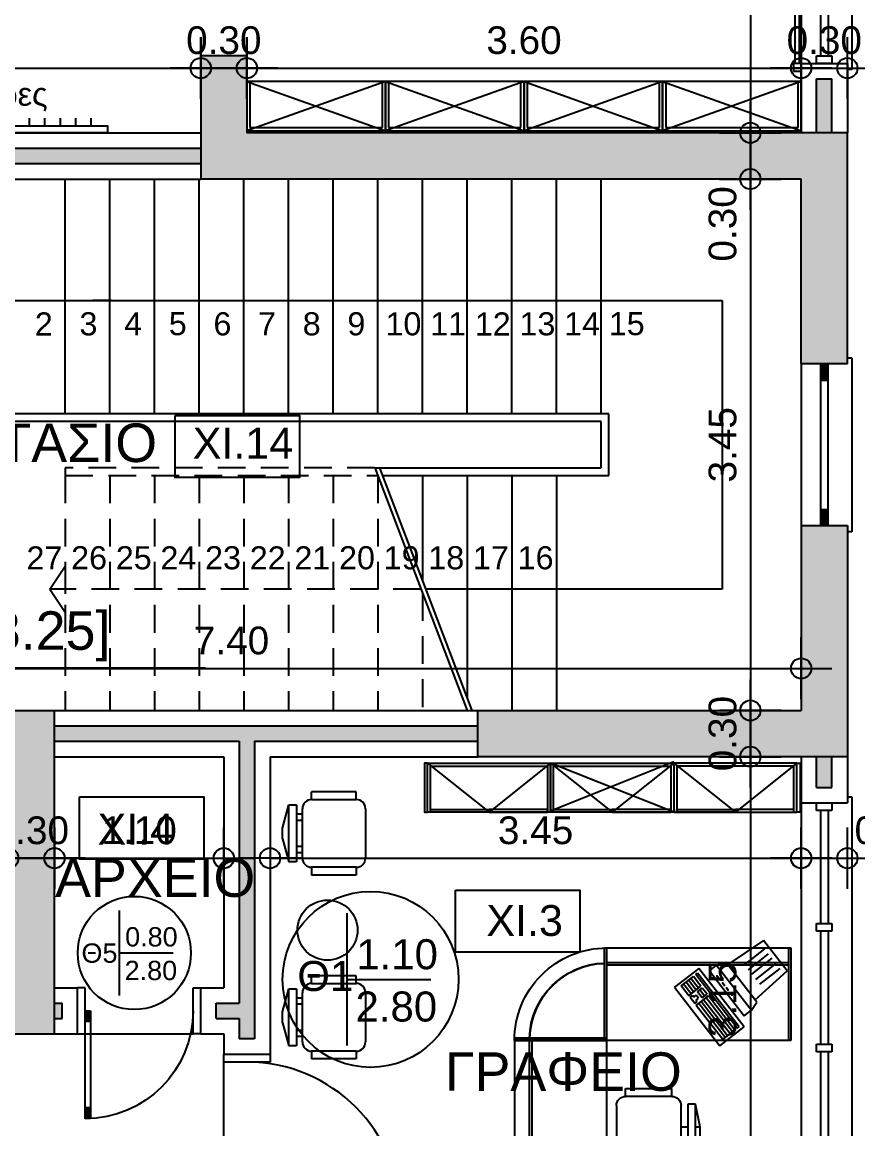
# Model space of a CAD drawing. Header units: metres. Extents: x -11 to 85, y -301 to 135.
# Drawn here: x 42.41 to 47.84, y -196.16 to -188.98 of the extents above; entities that cross this region are included whole.
import ezdxf
from ezdxf.enums import TextEntityAlignment as Align

# ---------------------------------------------------------------- set-up
doc = ezdxf.new("R2010")
doc.units = ezdxf.units.M
doc.header["$LTSCALE"] = 0.036
doc.header["$PDMODE"] = 2
doc.linetypes.add('HIDDEN', pattern=[0.375, 0.25, -0.125])
for name, color, linetype in [('arxitek isogeio', 252, 'Continuous'), ('DIMBLK', 252, 'Continuous'), ('electext', 20, 'Continuous'), ('Epipla', 252, 'Continuous'), ('Parathira', 252, 'Continuous')]:
    doc.layers.add(name, color=color, linetype=linetype)
doc.styles.add('COMU-N', font='arial.ttf')
doc.styles.get("Standard").update_dxf_attribs({"font": 'arial.ttf'})
doc.dimstyles.new('CADWDOT', dxfattribs={"dimscale": 0.1, "dimtxt": 1.8, "dimasz": 0.08, "dimexe": 2, "dimexo": 0, "dimgap": 0.09, "dimtad": 0, "dimrnd": 0.001, "dimzin": 0, "dimdsep": 46, "dimtxsty": 'Standard', "dimblk1": 'ARTDIM', "dimblk2": 'ARTDIM', "dimsah": 1, "dimcen": 0.09, "dimdle": 0.05, "dimse1": 1, "dimse2": 1, "dimadec": 0, "dimazin": 0, "dimtfac": 1, "dimtmove": 0, "dimatfit": 3, "dimldrblk": 'ARTDIM', "dimfxl": 2, "dimtvp": 0.9999, "dimtolj": 1, "dimtzin": 0, "dimarcsym": 0})

# ---------------------------------------------------------------- blocks, each defined once
blk = doc.blocks.new('A$C52D13D70')
at = {"layer": 'Parathira'}
for p, q in [((-0.33, 0.04), (-0.33, -2.44)), ((-0.3, 0.04), (-0.33, 0.04)), ((-0.1, 0), (-0.2, 0)), ((-0.2, 0), (-0.2, -0.05)), ((-0.1, -0.05), (-0.1, 0)), ((0, 0), (0, -2.4)), ((-0.2, -0.05), (-0.1, -0.05)), ((-0.175, -0.05), (-0.175, -0.7833)), ((-0.125, -0.05), (-0.125, -0.7833)), ((-0.1, -0.7833), (-0.2, -0.7833)), ((-0.2, -0.7833), (-0.2, -0.8333)), ((-0.1, -0.8333), (-0.1, -0.7833)), ((-0.2, -0.8333), (-0.1, -0.8333)), ((-0.175, -0.8333), (-0.175, -1.5667)), ((-0.125, -0.8333), (-0.125, -1.5667)), ((-0.1, -1.5667), (-0.2, -1.5667)), ((-0.2, -1.5667), (-0.2, -1.6167)), ((-0.1, -1.6167), (-0.1, -1.5667)), ((-0.2, -1.6167), (-0.1, -1.6167)), ((-0.175, -1.6167), (-0.175, -2.35)), ((-0.125, -1.6167), (-0.125, -2.35)), ((-0.1, -2.35), (-0.2, -2.35)), ((-0.2, -2.35), (-0.2, -2.4)), ((-0.1, -2.4), (-0.1, -2.35)), ((-0.33, -2.44), (-0.3, -2.44)), ((-0.2, -2.4), (-0.1, -2.4))]:
    blk.add_line(p, q, dxfattribs=at)
blk = doc.blocks.new('A$C7E7A7D1A')
at = {"layer": 'Parathira'}
for p, q in [((-0.33, 0.04), (-0.33, -1.09)), ((-0.3, 0.04), (-0.33, 0.04)), ((-0.175, 0), (-0.125, 0)), ((-0.175, -1.05), (-0.175, 0)), ((-0.125, 0), (-0.125, -1.05)), ((0, 0), (0, -1.05)), ((-0.165, 0), (-0.165, -0.105)), ((-0.155, 0), (-0.155, -0.105)), ((-0.145, 0), (-0.145, -0.105)), ((-0.135, 0), (-0.135, -0.105)), ((-0.125, -0.105), (-0.175, -0.105)), ((-0.125, -0.945), (-0.175, -0.945)), ((-0.165, -0.945), (-0.165, -1.05)), ((-0.155, -0.945), (-0.155, -1.05)), ((-0.145, -0.945), (-0.145, -1.05)), ((-0.135, -0.945), (-0.135, -1.05)), ((-0.125, -1.05), (-0.175, -1.05)), ((-0.33, -1.09), (-0.3, -1.09))]:
    blk.add_line(p, q, dxfattribs=at)
blk = doc.blocks.new('ARTDIM')
at = {"layer": 'DIMBLK'}
for p, q in [((0, -24.9975), (0, 24.9975)), ((-24.9975, 0), (24.9975, 0))]:
    blk.add_line(p, q, dxfattribs=at)
blk.add_circle((0, 0), 8.25, dxfattribs=at)
blk = doc.blocks.new('*D1329')
at = {"layer": 'arxitek isogeio', "color": 0, "lineweight": -2}
for p, q in [((47.1437, -189.7048), (47.1437, -189.9888)), ((47.1437, -189.9968), (47.1437, -190.5714))]:
    blk.add_line(p, q, dxfattribs=at)
at = {"layer": 'Defpoints', "color": 0, "transparency": 16777216}
for p in [(47.4855, -189.6968), (47.1437, -189.9968), (47.4855, -189.9968)]:
    blk.add_point(p, dxfattribs=at)
at = {"layer": 'arxitek isogeio', "color": 0, "lineweight": -2, "xscale": 0.008, "yscale": 0.008, "zscale": 0.008}
for p, rotation in [((47.1437, -189.6968), 90), ((47.1437, -189.9968), 270)]:
    blk.add_blockref('ARTDIM', p, dxfattribs=dict(at, rotation=rotation))
at = {"layer": 'arxitek isogeio', "color": 0, "insert": (46.9637, -190.2881), "char_height": 0.18, "attachment_point": 5, "rotation": 90}
blk.add_mtext('\\A1;0.30', dxfattribs=at)
blk = doc.blocks.new('*D1330')
at = {"layer": 'arxitek isogeio', "color": 0, "lineweight": -2}
blk.add_line((47.1437, -190.0048), (47.1437, -193.4388), dxfattribs=at)
at = {"layer": 'Defpoints', "color": 0, "transparency": 16777216}
for p in [(47.4855, -189.9968), (47.1437, -193.4468), (47.4855, -193.4468)]:
    blk.add_point(p, dxfattribs=at)
at = {"layer": 'arxitek isogeio', "color": 0, "lineweight": -2, "xscale": 0.008, "yscale": 0.008, "zscale": 0.008}
for p, rotation in [((47.1437, -189.9968), 90), ((47.1437, -193.4468), 270)]:
    blk.add_blockref('ARTDIM', p, dxfattribs=dict(at, rotation=rotation))
at = {"layer": 'arxitek isogeio', "color": 0, "insert": (46.9637, -191.7218), "char_height": 0.18, "attachment_point": 5, "rotation": 90}
blk.add_mtext('\\A1;3.45', dxfattribs=at)
blk = doc.blocks.new('*D1331')
at = {"layer": 'arxitek isogeio', "color": 0, "lineweight": -2}
blk.add_line((47.1437, -193.4548), (47.1437, -193.7388), dxfattribs=at)
at = {"layer": 'Defpoints', "color": 0, "transparency": 16777216}
for p in [(47.5855, -193.4468), (47.1437, -193.7468), (47.5855, -193.7468)]:
    blk.add_point(p, dxfattribs=at)
at = {"layer": 'arxitek isogeio', "color": 0, "lineweight": -2, "xscale": 0.008, "yscale": 0.008, "zscale": 0.008}
for p, rotation in [((47.1437, -193.4468), 90), ((47.1437, -193.7468), 270)]:
    blk.add_blockref('ARTDIM', p, dxfattribs=dict(at, rotation=rotation))
at = {"layer": 'arxitek isogeio', "color": 0, "insert": (46.9637, -193.5968), "char_height": 0.18, "attachment_point": 5, "rotation": 90}
blk.add_mtext('\\A1;0.30', dxfattribs=at)
blk = doc.blocks.new('*D1335')
at = {"layer": 'arxitek isogeio', "color": 0, "lineweight": -2}
blk.add_line((40.0817, -193.1737), (47.4657, -193.1737), dxfattribs=at)
at = {"layer": 'Defpoints', "color": 0, "transparency": 16777216}
for p in [(40.0737, -189.9968), (47.4737, -189.9968), (47.4737, -193.1737)]:
    blk.add_point(p, dxfattribs=at)
at = {"layer": 'arxitek isogeio', "color": 0, "lineweight": -2, "xscale": 0.008, "yscale": 0.008, "zscale": 0.008, "rotation": 180}
blk.add_blockref('ARTDIM', (40.0737, -193.1737), dxfattribs=at)
at = {"layer": 'arxitek isogeio', "color": 0, "lineweight": -2, "xscale": 0.008, "yscale": 0.008, "zscale": 0.008}
blk.add_blockref('ARTDIM', (47.4737, -193.1737), dxfattribs=at)
at = {"layer": 'arxitek isogeio', "color": 0, "insert": (43.7737, -192.9937), "char_height": 0.18, "attachment_point": 5}
blk.add_mtext('\\A1;7.40', dxfattribs=at)
blk = doc.blocks.new('*D1337')
at = {"layer": 'arxitek isogeio', "color": 0, "lineweight": -2}
blk.add_line((47.1437, -179.0548), (47.1437, -189.6888), dxfattribs=at)
at = {"layer": 'Defpoints', "color": 0, "transparency": 16777216}
for p in [(46.4004, -179.0468), (46.4004, -189.6968), (47.1437, -189.6968)]:
    blk.add_point(p, dxfattribs=at)
at = {"layer": 'arxitek isogeio', "color": 0, "lineweight": -2, "xscale": 0.008, "yscale": 0.008, "zscale": 0.008}
for p, rotation in [((47.1437, -179.0468), 90), ((47.1437, -189.6968), 270)]:
    blk.add_blockref('ARTDIM', p, dxfattribs=dict(at, rotation=rotation))
at = {"layer": 'arxitek isogeio', "color": 0, "insert": (46.9637, -184.3718), "char_height": 0.18, "attachment_point": 5, "rotation": 90}
blk.add_mtext('\\A1;10.65', dxfattribs=at)
blk = doc.blocks.new('A$C1CB97C26')
at = {"layer": 'Parathira'}
for p, q in [((0.05, 0.55), (0.05, -0.15)), ((0.057, 0.48), (0.057, 0.55)), ((0.064, 0.48), (0.064, 0.5499)), ((0.071, 0.48), (0.071, 0.5497)), ((0.078, 0.48), (0.078, 0.5494)), ((0.085, -0.15), (0.085, 0.5491)), ((0.085, 0.48), (0.05, 0.48)), ((0, 0), (0.05, 0)), ((0.05, 0), (0.05, -0.3)), ((0.8, 0), (0.75, 0)), ((0.75, 0), (0.75, -0.3)), ((0.085, -0.08), (0.05, -0.08)), ((0.057, -0.15), (0.057, -0.08)), ((0.064, -0.15), (0.064, -0.08)), ((0.071, -0.15), (0.071, -0.08)), ((0.078, -0.15), (0.078, -0.08)), ((0.05, -0.15), (0.085, -0.15)), ((0.05, -0.3), (0, -0.3)), ((0.75, -0.3), (0.8, -0.3))]:
    blk.add_line(p, q, dxfattribs=at)
blk.add_arc((0.05, -0.15), 0.7, 0, 90, dxfattribs=at)
blk = doc.blocks.new('A$C07D551FE')
at = {"layer": 'Parathira'}
for p, q in [((0, -0.05), (0, 0)), ((0.3, 0), (0.3, -0.05)), ((0.3, -0.05), (0, -0.05)), ((0.15, -1.05), (0.15, -1)), ((0.15, -1), (1.1487, -1)), ((0.25, -1), (0.25, -1.05)), ((1.05, -1), (1.05, -1.05)), ((0.3, -1.05), (0, -1.05)), ((0, -1.05), (0, -1.1)), ((0.15, -1.01), (0.25, -1.01)), ((0.15, -1.02), (0.25, -1.02)), ((0.15, -1.03), (0.25, -1.03)), ((0.15, -1.04), (0.25, -1.04)), ((1.15, -1.05), (0.15, -1.05)), ((0.3, -1.1), (0.3, -1.05)), ((1.05, -1.01), (1.1492, -1.01)), ((1.05, -1.02), (1.1495, -1.02)), ((1.05, -1.03), (1.1498, -1.03)), ((1.05, -1.04), (1.1499, -1.04))]:
    blk.add_line(p, q, dxfattribs=at)
blk.add_arc((0.15, -1.05), 1, 0, 90, dxfattribs=at)
blk = doc.blocks.new('*D1383')
at = {"layer": 'arxitek isogeio', "color": 0, "lineweight": -2}
blk.add_line((42.6317, -194.4057), (43.7157, -194.4057), dxfattribs=at)
at = {"layer": 'Defpoints', "color": 0, "transparency": 16777216}
for p in [(42.6237, -194.4057), (43.7237, -194.4057), (43.7237, -194.4057)]:
    blk.add_point(p, dxfattribs=at)
at = {"layer": 'arxitek isogeio', "color": 0, "lineweight": -2, "xscale": 0.008, "yscale": 0.008, "zscale": 0.008, "rotation": 180}
blk.add_blockref('ARTDIM', (42.6237, -194.4057), dxfattribs=at)
at = {"layer": 'arxitek isogeio', "color": 0, "lineweight": -2, "xscale": 0.008, "yscale": 0.008, "zscale": 0.008}
blk.add_blockref('ARTDIM', (43.7237, -194.4057), dxfattribs=at)
at = {"layer": 'arxitek isogeio', "color": 0, "insert": (43.1737, -194.2257), "char_height": 0.18, "attachment_point": 5}
blk.add_mtext('\\A1;1.10', dxfattribs=at)
blk = doc.blocks.new('*D1384')
at = {"layer": 'arxitek isogeio', "color": 0, "lineweight": -2}
blk.add_line((44.0317, -194.4057), (47.4657, -194.4057), dxfattribs=at)
at = {"layer": 'Defpoints', "color": 0, "transparency": 16777216}
for p in [(44.0237, -193.7468), (47.4737, -193.7468), (47.4737, -194.4057)]:
    blk.add_point(p, dxfattribs=at)
at = {"layer": 'arxitek isogeio', "color": 0, "lineweight": -2, "xscale": 0.008, "yscale": 0.008, "zscale": 0.008, "rotation": 180}
blk.add_blockref('ARTDIM', (44.0237, -194.4057), dxfattribs=at)
at = {"layer": 'arxitek isogeio', "color": 0, "lineweight": -2, "xscale": 0.008, "yscale": 0.008, "zscale": 0.008}
blk.add_blockref('ARTDIM', (47.4737, -194.4057), dxfattribs=at)
at = {"layer": 'arxitek isogeio', "color": 0, "insert": (45.7487, -194.2257), "char_height": 0.18, "attachment_point": 5}
blk.add_mtext('\\A1;3.45', dxfattribs=at)
blk = doc.blocks.new('*D1385')
at = {"layer": 'arxitek isogeio', "color": 0, "lineweight": -2}
for p, q in [((47.4817, -194.4057), (47.7657, -194.4057)), ((47.7737, -194.4057), (48.3483, -194.4057))]:
    blk.add_line(p, q, dxfattribs=at)
at = {"layer": 'Defpoints', "color": 0, "transparency": 16777216}
for p in [(47.4737, -193.7468), (47.7737, -193.7468), (47.7737, -194.4057)]:
    blk.add_point(p, dxfattribs=at)
at = {"layer": 'arxitek isogeio', "color": 0, "lineweight": -2, "xscale": 0.008, "yscale": 0.008, "zscale": 0.008, "rotation": 180}
blk.add_blockref('ARTDIM', (47.4737, -194.4057), dxfattribs=at)
at = {"layer": 'arxitek isogeio', "color": 0, "lineweight": -2, "xscale": 0.008, "yscale": 0.008, "zscale": 0.008}
blk.add_blockref('ARTDIM', (47.7737, -194.4057), dxfattribs=at)
at = {"layer": 'arxitek isogeio', "color": 0, "insert": (48.065, -194.2257), "char_height": 0.18, "attachment_point": 5}
blk.add_mtext('\\A1;0.30', dxfattribs=at)
blk = doc.blocks.new('*D1386')
at = {"layer": 'arxitek isogeio', "color": 0, "lineweight": -2}
blk.add_line((47.1437, -193.7548), (47.1437, -196.8911), dxfattribs=at)
at = {"layer": 'Defpoints', "color": 0, "transparency": 16777216}
for p in [(47.4737, -193.7468), (47.1437, -196.8991), (47.4737, -196.8991)]:
    blk.add_point(p, dxfattribs=at)
at = {"layer": 'arxitek isogeio', "color": 0, "lineweight": -2, "xscale": 0.008, "yscale": 0.008, "zscale": 0.008}
for p, rotation in [((47.1437, -193.7468), 90), ((47.1437, -196.8991), 270)]:
    blk.add_blockref('ARTDIM', p, dxfattribs=dict(at, rotation=rotation))
at = {"layer": 'arxitek isogeio', "color": 0, "insert": (46.9637, -195.323), "char_height": 0.18, "attachment_point": 5, "rotation": 90}
blk.add_mtext('\\A1;3.15', dxfattribs=at)
blk = doc.blocks.new('*D1395')
at = {"layer": 'arxitek isogeio', "color": 0, "lineweight": -2}
blk.add_line((40.4817, -189.2766), (43.5657, -189.2766), dxfattribs=at)
at = {"layer": 'Defpoints', "color": 0, "transparency": 16777216}
for p in [(43.5737, -189.2766), (40.4737, -189.6968), (43.5737, -189.6968)]:
    blk.add_point(p, dxfattribs=at)
at = {"layer": 'arxitek isogeio', "color": 0, "lineweight": -2, "xscale": 0.008, "yscale": 0.008, "zscale": 0.008, "rotation": 180}
blk.add_blockref('ARTDIM', (40.4737, -189.2766), dxfattribs=at)
at = {"layer": 'arxitek isogeio', "color": 0, "lineweight": -2, "xscale": 0.008, "yscale": 0.008, "zscale": 0.008}
blk.add_blockref('ARTDIM', (43.5737, -189.2766), dxfattribs=at)
at = {"layer": 'arxitek isogeio', "color": 0, "insert": (42.0237, -189.0966), "char_height": 0.18, "attachment_point": 5}
blk.add_mtext('\\A1;3.10', dxfattribs=at)
blk = doc.blocks.new('*D1396')
at = {"layer": 'arxitek isogeio', "color": 0, "lineweight": -2}
blk.add_line((43.5817, -189.2766), (43.8657, -189.2766), dxfattribs=at)
at = {"layer": 'Defpoints', "color": 0, "transparency": 16777216}
for p in [(43.8737, -189.2766), (43.5737, -189.6968), (43.8737, -189.6968)]:
    blk.add_point(p, dxfattribs=at)
at = {"layer": 'arxitek isogeio', "color": 0, "lineweight": -2, "xscale": 0.008, "yscale": 0.008, "zscale": 0.008, "rotation": 180}
blk.add_blockref('ARTDIM', (43.5737, -189.2766), dxfattribs=at)
at = {"layer": 'arxitek isogeio', "color": 0, "lineweight": -2, "xscale": 0.008, "yscale": 0.008, "zscale": 0.008}
blk.add_blockref('ARTDIM', (43.8737, -189.2766), dxfattribs=at)
at = {"layer": 'arxitek isogeio', "color": 0, "insert": (43.7237, -189.0966), "char_height": 0.18, "attachment_point": 5}
blk.add_mtext('\\A1;0.30', dxfattribs=at)
blk = doc.blocks.new('*D1397')
at = {"layer": 'arxitek isogeio', "color": 0, "lineweight": -2}
blk.add_line((43.8817, -189.2766), (47.4657, -189.2766), dxfattribs=at)
at = {"layer": 'Defpoints', "color": 0, "transparency": 16777216}
for p in [(47.4737, -189.2766), (43.8737, -189.6968), (47.4737, -189.6968)]:
    blk.add_point(p, dxfattribs=at)
at = {"layer": 'arxitek isogeio', "color": 0, "lineweight": -2, "xscale": 0.008, "yscale": 0.008, "zscale": 0.008, "rotation": 180}
blk.add_blockref('ARTDIM', (43.8737, -189.2766), dxfattribs=at)
at = {"layer": 'arxitek isogeio', "color": 0, "lineweight": -2, "xscale": 0.008, "yscale": 0.008, "zscale": 0.008}
blk.add_blockref('ARTDIM', (47.4737, -189.2766), dxfattribs=at)
at = {"layer": 'arxitek isogeio', "color": 0, "insert": (45.6737, -189.0966), "char_height": 0.18, "attachment_point": 5}
blk.add_mtext('\\A1;3.60', dxfattribs=at)
blk = doc.blocks.new('*D1398')
at = {"layer": 'arxitek isogeio', "color": 0, "lineweight": -2}
blk.add_line((47.4817, -189.2766), (47.7657, -189.2766), dxfattribs=at)
at = {"layer": 'Defpoints', "color": 0, "transparency": 16777216}
for p in [(47.7737, -189.2766), (47.4737, -189.6968), (47.7737, -189.6968)]:
    blk.add_point(p, dxfattribs=at)
at = {"layer": 'arxitek isogeio', "color": 0, "lineweight": -2, "xscale": 0.008, "yscale": 0.008, "zscale": 0.008, "rotation": 180}
blk.add_blockref('ARTDIM', (47.4737, -189.2766), dxfattribs=at)
at = {"layer": 'arxitek isogeio', "color": 0, "lineweight": -2, "xscale": 0.008, "yscale": 0.008, "zscale": 0.008}
blk.add_blockref('ARTDIM', (47.7737, -189.2766), dxfattribs=at)
at = {"layer": 'arxitek isogeio', "color": 0, "insert": (47.6237, -189.0966), "char_height": 0.18, "attachment_point": 5}
blk.add_mtext('\\A1;0.30', dxfattribs=at)
blk = doc.blocks.new('b3')
at = {"layer": 'Epipla'}
for p, q in [((-23.079, 40.1889), (-22.759, 41.0889)), ((-23.079, 41.0889), (-22.759, 40.1889)), ((-22.759, 41.0889), (-23.079, 41.0889)), ((-23.079, 41.0889), (-23.079, 40.1889)), ((-22.779, 41.0689), (-23.079, 41.0689)), ((-22.779, 40.2089), (-22.779, 41.0689)), ((-22.759, 40.1889), (-22.759, 41.0889)), ((-23.079, 40.2089), (-22.779, 40.2089)), ((-23.079, 39.2889), (-22.759, 40.1889)), ((-23.079, 40.1889), (-22.759, 39.2889)), ((-22.759, 40.1889), (-23.079, 40.1889)), ((-23.079, 40.1889), (-23.079, 39.2889)), ((-23.079, 40.1889), (-22.759, 40.1889)), ((-22.779, 40.1689), (-23.079, 40.1689)), ((-22.779, 39.3089), (-22.779, 40.1689)), ((-22.759, 39.2889), (-22.759, 40.1889)), ((-23.079, 39.3089), (-22.779, 39.3089)), ((-23.079, 38.3889), (-22.759, 39.2889)), ((-23.079, 39.2889), (-22.759, 38.3889)), ((-22.759, 39.2889), (-23.079, 39.2889)), ((-23.079, 39.2889), (-23.079, 38.3889)), ((-23.079, 39.2889), (-22.759, 39.2889)), ((-22.779, 39.2689), (-23.079, 39.2689)), ((-22.779, 38.4089), (-22.779, 39.2689)), ((-22.759, 38.3889), (-22.759, 39.2889)), ((-23.079, 38.4089), (-22.779, 38.4089)), ((-23.079, 37.4889), (-22.759, 38.3889)), ((-23.079, 38.3889), (-22.759, 37.4889)), ((-22.759, 38.3889), (-23.079, 38.3889)), ((-23.079, 38.3889), (-23.079, 37.4889)), ((-23.079, 38.3889), (-22.759, 38.3889)), ((-22.779, 38.3689), (-23.079, 38.3689)), ((-22.779, 37.5089), (-22.779, 38.3689)), ((-22.759, 37.4889), (-22.759, 38.3889)), ((-23.079, 37.5089), (-22.779, 37.5089)), ((-23.079, 37.4889), (-22.759, 37.4889))]:
    blk.add_line(p, q, dxfattribs=at)
blk = doc.blocks.new('gr.d')
at = {"layer": 'Epipla'}
for p, q in [((-25.3014, 44.7919), (-25.3014, 43.5822)), ((-24.7016, 44.7919), (-25.3014, 44.7919)), ((-24.7016, 44.7769), (-25.3014, 44.7769)), ((-25.0379, 44.5608), (-24.8503, 44.7697)), ((-24.8503, 44.7697), (-24.6529, 44.6163)), ((-24.8139, 44.7769), (-24.8139, 43.5972)), ((-24.7978, 44.7769), (-24.7978, 43.5972)), ((-24.7016, 43.9919), (-24.7016, 44.7919)), ((-24.7016, 43.5822), (-24.7016, 44.7919)), ((-24.6529, 44.6163), (-24.8088, 44.3829)), ((-25.1062, 44.5379), (-25.0536, 44.5731)), ((-25.0536, 44.5731), (-24.793, 44.3706)), ((-25.3361, 44.3313), (-25.2134, 44.4893)), ((-25.2134, 44.4893), (-24.8343, 44.1949)), ((-25.143, 44.4905), (-25.1062, 44.5379)), ((-24.8508, 44.2636), (-25.143, 44.4905)), ((-24.814, 44.311), (-25.1062, 44.5379)), ((-25.2957, 44.3506, 0.0001), (-25.2344, 44.4296, 0.0001)), ((-25.2467, 44.4138, 0.0001), (-25.0255, 44.2421, 0.0001)), ((-25.2344, 44.4296, 0.0001), (-25.0132, 44.2579, 0.0001)), ((-25.2221, 44.4454, 0.0001), (-25.2129, 44.4573, 0.0001)), ((-25.2221, 44.4454, 0.0001), (-24.8746, 44.1755, 0.0001)), ((-25.2129, 44.4573, 0.0001), (-24.8654, 44.1874, 0.0001)), ((-24.957, 44.0369), (-25.3361, 44.3313)), ((-25.2957, 44.3506, 0.0001), (-25.0746, 44.1789, 0.0001)), ((-25.2835, 44.3664, 0.0001), (-25.0623, 44.1947, 0.0001)), ((-25.2712, 44.3822, 0.0001), (-25.05, 44.2105, 0.0001)), ((-25.2589, 44.398, 0.0001), (-25.0378, 44.2263, 0.0001)), ((-24.814, 44.311), (-24.793, 44.3706)), ((-25.0746, 44.1789, 0.0001), (-25.0132, 44.2579, 0.0001)), ((-24.8508, 44.2636), (-24.814, 44.311)), ((-25.945, 44.204), (-26.095, 44.174)), ((-25.945, 44.174), (-25.945, 44.204)), ((-25.945, 44.204), (-25.865, 44.204)), ((-25.865, 44.204), (-25.715, 44.174)), ((-25.865, 44.204), (-25.865, 44.174)), ((-25.0627, 44.1697, 0.0001), (-25.0505, 44.1855, 0.0001)), ((-25.0505, 44.1855, 0.0001), (-25.0406, 44.1778, 0.0001)), ((-25.0406, 44.1778, 0.0001), (-25.0283, 44.1936, 0.0001)), ((-25.0283, 44.1936, 0.0001), (-25.0086, 44.1783, 0.0001)), ((-25.0259, 44.2171, 0.0001), (-25.0014, 44.2487, 0.0001)), ((-25.0259, 44.2171, 0.0001), (-24.9864, 44.1864, 0.0001)), ((-25.0137, 44.2329, 0.0001), (-24.9742, 44.2022, 0.0001)), ((-25.0114, 44.1298, 0.0001), (-24.9501, 44.2088, 0.0001)), ((-25.0014, 44.2487, 0.0001), (-24.9619, 44.218, 0.0001)), ((-24.9864, 44.1864, 0.0001), (-24.9619, 44.218, 0.0001)), ((-24.9623, 44.193, 0.0001), (-24.8991, 44.144, 0.0001)), ((-24.8343, 44.1949), (-24.957, 44.0369)), ((-24.9501, 44.2088, 0.0001), (-24.8869, 44.1597, 0.0001)), ((-24.8746, 44.1755, 0.0001), (-24.8654, 44.1874, 0.0001)), ((-26.095, 44.174), (-25.715, 44.174)), ((-26.095, 44.124), (-26.095, 44.174)), ((-25.715, 44.124), (-26.095, 44.124)), ((-25.945, 44.08), (-25.945, 44.124)), ((-25.865, 44.124), (-25.865, 44.08)), ((-25.715, 44.174), (-25.715, 44.124)), ((-25.0627, 44.1697, 0.0001), (-25.0232, 44.139, 0.0001)), ((-25.0232, 44.139, 0.0001), (-25.011, 44.1548, 0.0001)), ((-25.0208, 44.1625, 0.0001), (-25.0086, 44.1783, 0.0001)), ((-25.0208, 44.1625, 0.0001), (-25.011, 44.1548, 0.0001)), ((-25.0114, 44.1298, 0.0001), (-24.9482, 44.0808, 0.0001)), ((-24.9991, 44.1456, 0.0001), (-24.9359, 44.0966, 0.0001)), ((-24.9869, 44.1614, 0.0001), (-24.9237, 44.1124, 0.0001)), ((-24.9746, 44.1772, 0.0001), (-24.9114, 44.1282, 0.0001)), ((-24.9482, 44.0808, 0.0001), (-24.8869, 44.1597, 0.0001)), ((-26.085, 44.08), (-25.725, 44.08)), ((-26.145, 44.02), (-26.195, 44.02)), ((-26.195, 43.72), (-26.195, 44.02)), ((-26.145, 43.72), (-26.145, 44.02)), ((-25.665, 44.02), (-25.615, 44.02)), ((-25.665, 44.02), (-25.665, 43.72)), ((-25.615, 43.72), (-25.615, 44.02)), ((-26.145, 43.72), (-26.195, 43.72)), ((-25.665, 43.72), (-25.615, 43.72)), ((-25.725, 43.66), (-26.085, 43.66)), ((-26.486, 43.5972), (-25.2864, 43.5972)), ((-26.486, 42.9974), (-26.486, 43.5972)), ((-26.471, 42.9974), (-26.471, 43.5972)), ((-26.171, 43.5822), (-26.471, 43.5822)), ((-26.1756, 43.5973), (-26.4642, 43.5973)), ((-26.4642, 43.5973), (-26.4642, 43.5822)), ((-26.4642, 43.5822), (-26.1756, 43.5822)), ((-26.1756, 43.5822), (-26.1756, 43.5973)), ((-26.171, 43.5973), (-26.1563, 43.5973)), ((-26.171, 43.5973), (-26.171, 43.1097)), ((-26.1563, 43.5973), (-26.1563, 43.1097)), ((-25.3014, 42.9974), (-25.3014, 43.5972)), ((-25.3014, 43.5972), (-24.7016, 43.5972)), ((-25.3014, 43.5972), (-24.7016, 43.5972)), ((-25.3014, 43.5972), (-25.3014, 42.9974)), ((-25.3014, 43.5822), (-24.7016, 43.5822)), ((-25.2864, 42.9974), (-25.2864, 43.5972)), ((-25.2864, 43.5972), (-25.2864, 42.9974)), ((-25.2864, 43.5822), (-24.7016, 43.5822)), ((-26.171, 43.1316), (-26.471, 43.1316)), ((-25.3014, 43.1097), (-26.471, 43.1097)), ((-25.3014, 43.0937), (-26.471, 43.0937)), ((-25.2864, 42.9974), (-26.486, 42.9974))]:
    blk.add_line(p, q, dxfattribs=at)
at = {"layer": 'Epipla', "extrusion": (0.107822, 0.138841, 0.984428)}
for p, q in [((-24.8344, 44.7204, 0.2954), (-24.9377, 44.5887, 0.3253)), ((-24.8027, 44.6958, 0.2954), (-24.906, 44.5641, 0.3253)), ((-24.7679, 44.6698, 0.2951), (-24.8712, 44.5381, 0.325)), ((-24.7394, 44.6466, 0.2954), (-24.8427, 44.515, 0.3253)), ((-24.7077, 44.622, 0.2954), (-24.811, 44.4904, 0.3253))]:
    blk.add_line(p, q, dxfattribs=at)
at = {"layer": 'Epipla'}
for centre, radius, start, end in [((-26.085, 44.02), 0.06, 90, 180), ((-25.725, 44.02), 0.06, 0, 90), ((-26.085, 43.72), 0.06, 180, 270), ((-25.725, 43.72), 0.06, 270, 0), ((-25.3014, 43.5972), 0.5998, 270, 0), ((-25.3014, 43.5972), 0.5023, 271.71058, 358.28942), ((-25.3014, 43.5972), 0.5001, 271.97611, 358.28942)]:
    blk.add_arc(centre, radius, start, end, dxfattribs=at)
for points in [[(-25.0081, 44.4114, 0.03), (-24.9923, 44.3991, 0.03), (-24.9923, 44.3991, 0.015), (-25.0081, 44.4114, 0.015)], [(-24.9765, 44.3868, 0.03), (-24.9607, 44.3746, 0.03), (-24.9607, 44.3746, 0.015), (-24.9765, 44.3868, 0.015)], [(-24.9449, 44.3623, 0.03), (-24.9291, 44.35, 0.03), (-24.9291, 44.35, 0.015), (-24.9449, 44.3623, 0.015)], [(-24.8975, 44.3255, 0.03), (-24.8817, 44.3132, 0.03), (-24.8817, 44.3132, 0.015), (-24.8975, 44.3255, 0.015)]]:
    blk.add_3dface(points, dxfattribs=at)
blk = doc.blocks.new('kar')
at = {"layer": 'Epipla'}
for p, q in [((53.0342, 23.9747), (53.0342, 24.0247)), ((53.3242, 24.0247), (53.0342, 24.0247)), ((53.3242, 23.9747), (53.3242, 24.0247)), ((52.8452, 23.7897), (52.8852, 23.9397)), ((52.8852, 23.5697), (52.8852, 23.9397)), ((52.8852, 23.9397), (52.9352, 23.9397)), ((52.9352, 23.9397), (52.9352, 23.5697)), ((53.0342, 23.9747), (53.3242, 23.9747)), ((52.9742, 23.8797), (52.9352, 23.8797)), ((52.9742, 23.5947), (52.9742, 23.9147)), ((53.3842, 23.9147), (53.3842, 23.5947)), ((52.8452, 23.7197), (52.8452, 23.7897)), ((52.9742, 23.8397), (52.9352, 23.8397)), ((52.8452, 23.7197), (52.8852, 23.5697)), ((52.9742, 23.6697), (52.9352, 23.6697)), ((52.9352, 23.5697), (52.8852, 23.5697)), ((52.9742, 23.6297), (52.9352, 23.6297)), ((53.3242, 23.5347), (53.0342, 23.5347)), ((53.0342, 23.5347), (53.0342, 23.4847)), ((53.3242, 23.5347), (53.3242, 23.4847)), ((53.3242, 23.4847), (53.0342, 23.4847)), ((53.0342, 22.781), (53.0342, 22.831)), ((53.3242, 22.831), (53.0342, 22.831)), ((53.0342, 22.781), (53.3242, 22.781)), ((53.3242, 22.781), (53.3242, 22.831)), ((52.8452, 22.596), (52.8852, 22.746)), ((52.8852, 22.376), (52.8852, 22.746)), ((52.8852, 22.746), (52.9352, 22.746)), ((52.9352, 22.746), (52.9352, 22.376)), ((52.9742, 22.401), (52.9742, 22.721)), ((53.3842, 22.721), (53.3842, 22.401)), ((52.9742, 22.686), (52.9352, 22.686)), ((52.9742, 22.646), (52.9352, 22.646)), ((52.8452, 22.526), (52.8452, 22.596)), ((52.8452, 22.526), (52.8852, 22.376)), ((52.9742, 22.476), (52.9352, 22.476)), ((52.9742, 22.436), (52.9352, 22.436)), ((52.9352, 22.376), (52.8852, 22.376)), ((53.3242, 22.341), (53.0342, 22.341)), ((53.0342, 22.341), (53.0342, 22.291)), ((53.3242, 22.291), (53.0342, 22.291)), ((53.3242, 22.341), (53.3242, 22.291))]:
    blk.add_line(p, q, dxfattribs=at)
blk.add_circle((53.1372, 23.1268), 0.1953, dxfattribs=at)
for centre, start, end in [((53.0342, 23.9147), 90, 180), ((53.3242, 23.9147), 360, 90), ((53.0342, 23.5947), 180, 270), ((53.3242, 23.5947), 270, 0), ((53.0342, 22.721), 90, 180), ((53.3242, 22.721), 360, 90), ((53.0342, 22.401), 180, 270), ((53.3242, 22.401), 270, 0)]:
    blk.add_arc(centre, 0.06, start, end, dxfattribs=at)
blk = doc.blocks.new('*D1403')
at = {"layer": 'arxitek isogeio', "color": 0, "lineweight": -2}
blk.add_line((40.4317, -194.4057), (42.3157, -194.4057), dxfattribs=at)
at = {"layer": 'Defpoints', "color": 0, "transparency": 16777216}
for p in [(40.4237, -193.7468), (42.3237, -193.7468), (42.3237, -194.4057)]:
    blk.add_point(p, dxfattribs=at)
at = {"layer": 'arxitek isogeio', "color": 0, "lineweight": -2, "xscale": 0.008, "yscale": 0.008, "zscale": 0.008, "rotation": 180}
blk.add_blockref('ARTDIM', (40.4237, -194.4057), dxfattribs=at)
at = {"layer": 'arxitek isogeio', "color": 0, "lineweight": -2, "xscale": 0.008, "yscale": 0.008, "zscale": 0.008}
blk.add_blockref('ARTDIM', (42.3237, -194.4057), dxfattribs=at)
at = {"layer": 'arxitek isogeio', "color": 0, "insert": (41.3737, -194.2257), "char_height": 0.18, "attachment_point": 5}
blk.add_mtext('\\A1;1.90', dxfattribs=at)
blk = doc.blocks.new('*D1404')
at = {"layer": 'arxitek isogeio', "color": 0, "lineweight": -2}
blk.add_line((42.3317, -194.4057), (42.6157, -194.4057), dxfattribs=at)
at = {"layer": 'Defpoints', "color": 0, "transparency": 16777216}
for p in [(42.3237, -193.7468), (42.6237, -193.7468), (42.6237, -194.4057)]:
    blk.add_point(p, dxfattribs=at)
at = {"layer": 'arxitek isogeio', "color": 0, "lineweight": -2, "xscale": 0.008, "yscale": 0.008, "zscale": 0.008, "rotation": 180}
blk.add_blockref('ARTDIM', (42.3237, -194.4057), dxfattribs=at)
at = {"layer": 'arxitek isogeio', "color": 0, "lineweight": -2, "xscale": 0.008, "yscale": 0.008, "zscale": 0.008}
blk.add_blockref('ARTDIM', (42.6237, -194.4057), dxfattribs=at)
at = {"layer": 'arxitek isogeio', "color": 0, "insert": (42.4737, -194.2257), "char_height": 0.18, "attachment_point": 5}
blk.add_mtext('\\A1;0.30', dxfattribs=at)
blk = doc.blocks.new('A$C074263FA')
at = {"layer": 'Epipla'}
for p, q in [((0.05, -0.01), (2.45, -0.01)), ((0.05, -0.04), (2.45, -0.04))]:
    blk.add_line(p, q, dxfattribs=at)
for points in [[(0, -0.05), (0, 0), (0.05, 0), (0.05, -0.05)], [(2.5, -0.05), (2.5, 0), (2.45, 0), (2.45, -0.05)]]:
    blk.add_lwpolyline(points, close=True, dxfattribs=at)

msp = doc.modelspace()

# ---------------------------------------------------------------- hatches: boundary and pattern name
at = {"layer": 'arxitek isogeio'}
for points in [[(43.8737, -189.6968), (43.8737, -189.1968), (43.5737, -189.1968), (43.5737, -189.9968), (47.4737, -189.9968), (47.4737, -191.1968), (47.7737, -191.1968), (47.7737, -189.6968)], [(47.6737, -189.3468), (47.5737, -189.3468), (47.5737, -189.6968), (47.6737, -189.6968)], [(43.5737, -189.7968), (40.4737, -189.7968), (40.4737, -189.8968), (43.5737, -189.8968)], [(47.4737, -193.4468), (45.3737, -193.4468), (45.3737, -193.7468), (47.7737, -193.7468), (47.7737, -192.2468), (47.4737, -192.2468)], [(42.6237, -195.5468), (42.6237, -193.4468), (40.1237, -193.4468), (40.1237, -193.7468), (42.3237, -193.7468), (42.3237, -195.2468), (40.1237, -195.2468), (40.1237, -196.1468), (40.4237, -196.1468), (40.4237, -195.5468)], [(45.3737, -193.5468), (42.6237, -193.5468), (42.6237, -193.6468), (43.8237, -193.6468), (43.8237, -195.3468), (43.6737, -195.3468), (43.6737, -195.4468), (43.8237, -195.4468), (43.8237, -195.5791), (43.9237, -195.5791), (43.9237, -193.6468), (45.3737, -193.6468)], [(47.6737, -193.7468), (47.5737, -193.7468), (47.5737, -193.9468), (47.6737, -193.9468)], [(42.6737, -195.3468), (42.6237, -195.3468), (42.6237, -195.4468), (42.6737, -195.4468)]]:
    msp.add_hatch(color=256, dxfattribs=at).paths.add_polyline_path(points)

# ---------------------------------------------------------------- linework, layer by layer
for p, q in [((43.8737, -189.1968), (43.5737, -189.1968)), ((43.5737, -189.1968), (43.5737, -189.9968)), ((43.8737, -189.1968), (43.8737, -189.6968)), ((47.4737, -189.2468), (47.7737, -189.2468)), ((47.4737, -189.2468), (47.4737, -189.6968)), ((47.7737, -189.2468), (47.7737, -189.6968)), ((47.5737, -189.6968), (47.5737, -189.3468)), ((47.5737, -189.3468), (47.6737, -189.3468)), ((47.6737, -189.6968), (47.6737, -189.3468)), ((42.462, -189.6512), (42.462, -189.6012)), ((42.562, -189.6512), (42.562, -189.6012)), ((42.662, -189.6512), (42.662, -189.6012)), ((42.762, -189.6512), (42.762, -189.6012)), ((42.862, -189.6512), (42.862, -189.6012)), ((40.4737, -189.6968), (43.5737, -189.6968)), ((47.7737, -189.6968), (43.8737, -189.6968)), ((47.7737, -191.1968), (47.7737, -189.6968)), ((40.4737, -189.7968), (43.5737, -189.7968)), ((40.4737, -189.8968), (43.5737, -189.8968)), ((40.4737, -189.9968), (43.5737, -189.9968)), ((47.4737, -189.9968), (43.5737, -189.9968)), ((47.4737, -191.1968), (47.4737, -189.9968)), ((47.7737, -191.1968), (47.4737, -191.1968)), ((47.4737, -192.2468), (47.4737, -193.4468)), ((47.4737, -192.2468), (47.7737, -192.2468)), ((47.7737, -192.2468), (47.7737, -193.7468)), ((40.4627, -193.1693), (43.604, -193.1693)), ((40.1237, -193.4468), (42.6237, -193.4468)), ((42.6237, -195.5468), (42.6237, -193.4468)), ((42.6237, -193.4468), (45.3737, -193.4468)), ((45.3737, -193.7468), (45.3737, -193.4468)), ((45.3737, -193.4468), (47.4737, -193.4468)), ((42.6237, -193.5468), (45.3737, -193.5468)), ((42.6237, -193.6468), (43.8237, -193.6468)), ((43.8237, -193.6468), (43.8237, -195.3468)), ((43.9237, -193.6468), (45.3737, -193.6468)), ((43.9237, -193.6468), (43.9237, -195.5791)), ((42.6237, -193.7468), (43.7237, -193.7468)), ((43.7237, -193.7468), (43.7237, -195.2468)), ((44.0237, -193.7468), (44.0237, -195.6791)), ((44.0237, -193.7468), (45.3737, -193.7468)), ((47.7737, -193.7468), (45.3737, -193.7468)), ((47.4737, -193.7468), (47.4737, -194.0468)), ((47.5737, -193.9468), (47.5737, -193.7468)), ((47.6737, -193.9468), (47.6737, -193.7468)), ((47.7737, -193.7468), (47.7737, -194.0468)), ((45.0461, -193.7878), (45.4461, -194.1078)), ((45.8461, -193.7878), (45.4461, -194.1078)), ((45.8461, -194.098), (46.6461, -193.778)), ((45.8461, -193.7878), (46.2461, -194.1078)), ((46.6461, -194.1078), (45.8461, -193.7878)), ((46.6461, -193.7878), (46.2461, -194.1078)), ((46.6461, -193.7878), (47.0461, -194.1078)), ((47.4461, -193.7878), (47.0461, -194.1078)), ((47.5737, -193.9468), (47.6737, -193.9468)), ((47.4737, -194.0468), (47.7737, -194.0468)), ((43.0434, -194.7451), (43.0434, -195.2972)), ((44.5231, -194.7635), (44.5231, -195.6215)), ((43.0434, -195.0211), (43.3948, -195.0211)), ((44.5231, -195.1925), (45.0691, -195.1925)), ((42.6237, -195.2468), (42.7737, -195.2468)), ((42.7737, -195.5468), (42.7737, -195.2468)), ((43.5737, -195.5468), (43.5737, -195.2468)), ((43.5737, -195.2468), (43.7237, -195.2468)), ((42.6237, -195.3468), (42.6737, -195.3468)), ((42.6737, -195.4468), (42.6737, -195.3468)), ((43.6737, -195.3468), (43.8237, -195.3468)), ((43.6737, -195.4468), (43.6737, -195.3468)), ((42.6237, -195.4468), (42.6737, -195.4468)), ((43.6737, -195.4468), (43.8237, -195.4468)), ((43.8237, -195.4468), (43.8237, -195.5791)), ((40.4237, -195.5468), (42.6237, -195.5468)), ((42.6237, -195.5468), (42.7737, -195.5468)), ((42.8237, -195.5468), (43.5237, -195.5468)), ((43.5737, -195.5468), (43.7237, -195.5468)), ((43.7237, -195.5468), (43.7237, -195.6791)), ((43.9237, -195.5791), (43.8237, -195.5791)), ((44.0237, -195.6791), (43.7237, -195.6791)), ((43.7237, -196.7291), (43.7237, -195.7291))]:
    msp.add_line(p, q, dxfattribs=at)
at = {"layer": 'arxitek isogeio', "linetype": 'Continuous'}
for p, q in [((42.6937, -191.5218), (42.6937, -189.9968)), ((42.9837, -191.5218), (42.9837, -189.9968)), ((43.2737, -191.5218), (43.2737, -189.9968)), ((43.5637, -191.5218), (43.5637, -189.9968)), ((43.8537, -191.5218), (43.8537, -189.9968)), ((44.1437, -191.5218), (44.1437, -189.9968)), ((44.4337, -191.5218), (44.4337, -189.9968)), ((44.7237, -191.5218), (44.7237, -189.9968)), ((45.0137, -191.5218), (45.0137, -189.9968)), ((45.3037, -191.5218), (45.3037, -189.9968)), ((45.5937, -191.5218), (45.5937, -189.9968)), ((45.8837, -191.5218), (45.8837, -189.9968)), ((46.1737, -191.5218), (46.1737, -189.9968)), ((42.1137, -190.7843), (46.9612, -190.7843)), ((42.9937, -190.7843), (42.8737, -190.7843)), ((46.9612, -190.7843), (46.9612, -192.6593)), ((44.7237, -191.5218), (42.1137, -191.5218)), ((44.7237, -191.5218), (44.7237, -191.5218)), ((46.2237, -191.5218), (44.7237, -191.5218)), ((46.2237, -191.9218), (46.2237, -191.5218)), ((44.7427, -191.5718), (42.1137, -191.5718)), ((46.1737, -191.5718), (44.7427, -191.5718)), ((46.1737, -191.8718), (46.1737, -191.5718)), ((44.7047, -191.8718), (45.3037, -193.4468)), ((44.7047, -191.8718), (46.1737, -191.8718)), ((44.7347, -191.8718), (45.3337, -193.4468)), ((44.7537, -191.9218), (46.2237, -191.9218)), ((45.0137, -191.9218), (45.0137, -192.6054)), ((45.3037, -191.9218), (45.3037, -193.3679)), ((45.5937, -191.9218), (45.5937, -193.4468)), ((45.8837, -191.9218), (45.8837, -193.4468)), ((46.9612, -192.6593), (45.0342, -192.6593))]:
    msp.add_line(p, q, dxfattribs=at)
at = {"layer": 'arxitek isogeio', "linetype": 'HIDDEN', "ltscale": 20}
for p, q in [((42.6937, -191.8718), (42.6937, -191.9218)), ((44.7047, -191.8718), (42.6937, -191.8718)), ((42.6937, -191.9218), (44.7237, -191.9218)), ((42.6937, -191.9218), (42.6937, -193.4468)), ((42.9837, -191.9218), (42.9837, -193.4468)), ((43.2737, -191.9218), (43.2737, -193.4468)), ((43.5637, -191.9218), (43.5637, -193.4468)), ((43.8537, -191.9218), (43.8537, -193.4468)), ((44.1437, -191.9218), (44.1437, -193.4468)), ((44.4337, -191.9218), (44.4337, -193.4468)), ((44.7237, -191.9218), (44.7237, -193.4468)), ((42.5937, -192.6593), (42.6937, -192.5093)), ((42.6937, -192.5093), (42.6937, -192.8093)), ((42.5937, -192.6593), (42.6937, -192.8093)), ((45.0042, -192.6593), (42.5937, -192.6593)), ((45.0137, -192.6843), (45.0137, -193.4468))]:
    msp.add_line(p, q, dxfattribs=at)
at = {"layer": 'arxitek isogeio'}
for points in [[(41.1706, -189.6512), (42.9692, -189.6512), (42.9692, -189.6968), (41.1706, -189.6968)], [(45.0461, -194.1078), (45.0461, -193.7878), (45.0261, -193.7878), (45.0261, -194.1078)], [(47.4461, -194.1078), (47.4461, -193.7878), (47.4661, -193.7878), (47.4661, -194.1078)], [(45.0661, -194.09), (45.4461, -194.09), (45.4461, -194.1078), (45.0661, -194.1078)], [(45.8261, -194.09), (45.4461, -194.09), (45.4461, -194.1078), (45.8261, -194.1078)], [(45.8661, -194.09), (46.2461, -194.09), (46.2461, -194.1078), (45.8661, -194.1078)], [(46.6261, -194.09), (46.2461, -194.09), (46.2461, -194.1078), (46.6261, -194.1078)], [(46.6661, -194.09), (47.0461, -194.09), (47.0461, -194.1078), (46.6661, -194.1078)], [(47.4261, -194.09), (47.0461, -194.09), (47.0461, -194.1078), (47.4261, -194.1078)]]:
    msp.add_lwpolyline(points, close=True, dxfattribs=at)
for points in [[(45.0461, -193.7878), (45.8461, -193.7878), (45.8461, -194.1078), (45.0461, -194.1078), (45.0461, -193.7878)], [(45.0461, -194.1078), (45.0461, -193.7878), (45.8461, -193.7878), (45.8461, -194.1078)], [(45.0661, -194.1078), (45.0661, -193.8078), (45.8261, -193.8078), (45.8261, -194.1078)], [(45.8461, -193.7878), (46.6461, -193.7878), (46.6461, -194.1078), (45.8461, -194.1078), (45.8461, -193.7878)], [(45.8661, -194.1078), (45.8661, -193.8078), (46.6261, -193.8078), (46.6261, -194.1078)], [(47.4461, -193.7878), (46.6461, -193.7878), (46.6461, -194.1078), (47.4461, -194.1078), (47.4461, -193.7878)], [(47.4461, -194.1078), (47.4461, -193.7878), (46.6461, -193.7878), (46.6461, -194.1078)], [(47.4261, -194.1078), (47.4261, -193.8078), (46.6661, -193.8078), (46.6661, -194.1078)]]:
    msp.add_lwpolyline(points, dxfattribs=at)
for centre, radius in [((44.6769, -195.1925), 0.5712), ((43.1424, -195.0211), 0.3676)]:
    msp.add_circle(centre, radius, dxfattribs=at)
at = {"layer": 'electext'}
for points in [[(43.4083, -191.5315), (44.216, -191.5315), (44.216, -191.935), (43.4083, -191.935)], [(42.7855, -194.0077), (43.5933, -194.0077), (43.5933, -194.4111), (42.7855, -194.4111)], [(45.2289, -194.6129), (46.0367, -194.6129), (46.0367, -195.0163), (45.2289, -195.0163)]]:
    msp.add_lwpolyline(points, close=True, dxfattribs=at)

# ---------------------------------------------------------------- block references
at = {"layer": 'arxitek isogeio', "xscale": -1}
for name, p, rotation in [('A$C074263FA', (47.4737, -189.2968), 270), ('gr.d', (2.6136, -170.2868), 270), ('A$C1CB97C26', (42.7737, -195.5468), 180)]:
    msp.add_blockref(name, p, dxfattribs=dict(at, rotation=rotation))
for name, p in [('A$C52D13D70', (47.4737, -186.8468)), ('A$C7E7A7D1A', (47.4737, -191.1968)), ('A$C52D13D70', (47.4737, -194.0468))]:
    msp.add_blockref(name, p, dxfattribs=at)
at = {"layer": 'arxitek isogeio', "rotation": 270}
msp.add_blockref('b3', (6.3848, -212.4419), dxfattribs=at)
at = {"layer": 'arxitek isogeio'}
for name, p in [('kar', (-8.7402, -217.9997)), ('A$C07D551FE', (43.7237, -195.6791))]:
    msp.add_blockref(name, p, dxfattribs=at)

# ---------------------------------------------------------------- texts
at = {"layer": 'arxitek isogeio', "style": 'COMU-N'}
for s, height, p in [('κρεμαστρες', 0.15, (41.4945, -189.521)), ('ΚΛΙΜΑΚΟΣΤΑΣΙΟ', 0.25, (40.4523, -191.8341)), ('APXEIO', 0.25, (42.6279, -194.6569)), ('0.80', 0.12548, (43.0828, -194.9788)), ('Θ5', 0.12548, (42.7992, -195.0845)), ('1.10', 0.195, (44.5843, -195.1267)), ('2.80', 0.12548, (43.0794, -195.1972)), ('Θ1', 0.195, (44.2011, -195.268)), ('2.80', 0.195, (44.5791, -195.4661)), ('ΓΡΑΦΕΙΟ', 0.25, (45.1601, -195.9161))]:
    msp.add_text(s, height=height, dxfattribs=at).set_placement(p)
for s, p in [('2', (42.5546, -190.9366)), ('3', (42.8446, -190.9366)), ('4', (43.1346, -190.9366)), ('5', (43.4246, -190.9366)), ('6', (43.7146, -190.9366)), ('7', (44.0046, -190.9366)), ('8', (44.2946, -190.9366)), ('9', (44.5846, -190.9366)), ('10', (44.8905, -190.9366)), ('11', (45.1805, -190.9366)), ('12', (45.4705, -190.9366)), ('13', (45.7605, -190.9366)), ('14', (46.0505, -190.9366)), ('15', (46.3405, -190.9366)), ('27', (42.5587, -192.4553)), ('26', (42.8487, -192.4553)), ('25', (43.1387, -192.4553)), ('24', (43.4287, -192.4553)), ('23', (43.7187, -192.4553)), ('22', (44.0087, -192.4553)), ('21', (44.2987, -192.4553)), ('20', (44.5887, -192.4553)), ('19', (44.8787, -192.4553)), ('18', (45.1687, -192.4553)), ('17', (45.4587, -192.4553)), ('16', (45.7487, -192.4553))]:
    msp.add_text(s, height=0.15, dxfattribs=at).set_placement(p, align=Align.MIDDLE)
msp.add_attdef('±0.00[18.25]', (41.0478, -193.0531), '±0.00', height=0.25, dxfattribs=at)
at = {"layer": 'electext', "style": 'COMU-N'}
for s, p in [('XI.14', (43.5218, -191.8115)), ('XI.4', (42.9037, -194.3175)), ('XI.3', (45.4291, -194.9102))]:
    msp.add_text(s, height=0.2, dxfattribs=at).set_placement(p)

# ---------------------------------------------------------------- dimensions: what is measured, and where the dimension line sits
at = {"layer": 'arxitek isogeio'}
for p1, p2, distance, picture, middle in [((46.4004, -179.0468), (46.4004, -189.6968), 0.7433, '*D1337', (46.9637, -184.3718)), ((47.4737, -193.7468), (47.4737, -196.8991), -0.3301, '*D1386', (46.9637, -195.323))]:
    dim = msp.add_aligned_dim(p1=p1, p2=p2, distance=distance, dimstyle='CADWDOT', dxfattribs=at)
    dim.commit()
    dim.dimension.update_dxf_attribs({"geometry": picture, "text_midpoint": middle})
for base, p1, p2, picture, middle in [((43.5737, -189.2766), (40.4737, -189.6968), (43.5737, -189.6968), '*D1395', (42.0237, -189.0966)), ((47.4737, -189.2766), (43.8737, -189.6968), (47.4737, -189.6968), '*D1397', (45.6737, -189.0966)), ((47.4737, -193.1737), (40.0737, -189.9968), (47.4737, -189.9968), '*D1335', (43.7737, -192.9937)), ((42.3237, -194.4057), (40.4237, -193.7468), (42.3237, -193.7468), '*D1403', (41.3737, -194.2257)), ((47.4737, -194.4057), (44.0237, -193.7468), (47.4737, -193.7468), '*D1384', (45.7487, -194.2257)), ((47.7737, -194.4057), (47.4737, -193.7468), (47.7737, -193.7468), '*D1385', (48.065, -194.2257)), ((43.7237, -194.4057), (42.6237, -194.4057), (43.7237, -194.4057), '*D1383', (43.1737, -194.2257))]:
    dim = msp.add_linear_dim(base=base, p1=p1, p2=p2, dimstyle='CADWDOT', dxfattribs=at)
    dim.commit()
    dim.dimension.update_dxf_attribs({"geometry": picture, "text_midpoint": middle})
for base, p1, p2, picture, middle in [((43.8737, -189.2766), (43.5737, -189.6968), (43.8737, -189.6968), '*D1396', (43.7237, -189.2766)), ((47.7737, -189.2766), (47.4737, -189.6968), (47.7737, -189.6968), '*D1398', (47.6237, -189.2766)), ((42.6237, -194.4057), (42.3237, -193.7468), (42.6237, -193.7468), '*D1404', (42.4737, -194.4057))]:
    dim = msp.add_linear_dim(base=base, p1=p1, p2=p2, dimstyle='CADWDOT', dxfattribs=at)
    dim.commit()
    dim.dimension.update_dxf_attribs({"geometry": picture, "text_midpoint": middle, "dimtype": 160})
for base, p1, p2, picture, middle in [((47.1437, -189.9968), (47.4855, -189.6968), (47.4855, -189.9968), '*D1329', (46.9637, -190.2881)), ((47.1437, -193.4468), (47.4855, -189.9968), (47.4855, -193.4468), '*D1330', (46.9637, -191.7218))]:
    dim = msp.add_linear_dim(base=base, p1=p1, p2=p2, angle=90, dimstyle='CADWDOT', dxfattribs=at)
    dim.commit()
    dim.dimension.update_dxf_attribs({"geometry": picture, "text_midpoint": middle})
dim = msp.add_linear_dim(base=(47.1437, -193.7468), p1=(47.5855, -193.4468), p2=(47.5855, -193.7468), angle=90, dimstyle='CADWDOT', dxfattribs=at)
dim.commit()
dim.dimension.update_dxf_attribs({"geometry": '*D1331', "text_midpoint": (47.1437, -193.5968), "dimtype": 160})

doc.saveas('drawing.dxf')
